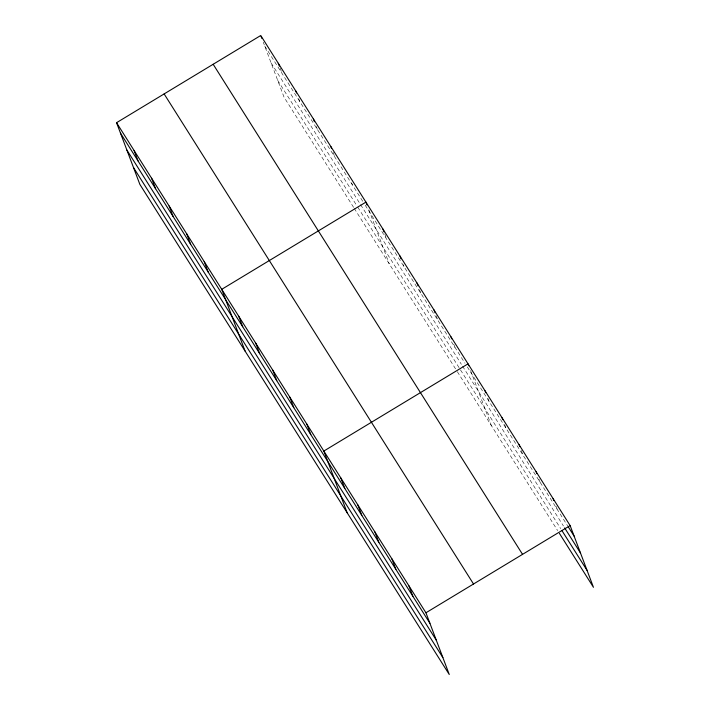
<?xml version="1.0" encoding="UTF-8"?>
<svg xmlns="http://www.w3.org/2000/svg" width="710" height="710" viewBox="0 0 710 710"><rect width="100%" height="100%" fill="white"/><g stroke="black" fill="none" stroke-linecap="round" stroke-linejoin="round"><path stroke-width="0.53" stroke-dasharray="3.55 2.66" d="M264.706 45.99L362.881 201.516M365.224 205.217L464.952 363.192M467.304 366.91L567.636 525.853M271.096 62.897L461.367 364.301M462.538 366.156L563.465 526.03M277.672 80.319L357.157 206.211M357.742 207.142L560.66 528.577M353.607 207.382L284.062 97.226L263.268 42.174M354.192 208.305L455.563 368.88M457.32 371.667L557.661 530.61M555.992 506.257L557.075 509.123M538.979 479.303L540.061 482.17M521.238 450.442L523.048 455.208M504.588 424.438L506.026 428.254M487.93 398.443L489.012 401.301M470.553 370.531L491.355 425.574M453.894 344.527L454.977 347.394M436.162 315.666L437.964 320.441M419.503 289.671L420.95 293.487M403.209 264.626L403.928 266.534M384.749 233.856L386.914 239.572M368.818 209.761L389.257 263.854M351.645 182.94L352.364 184.849M333.034 152.313L334.836 157.079M316.216 126.442L317.299 129.309M298.688 98.672L299.771 101.539M280.077 68.045L282.234 73.76"/><path stroke-width="1.06" d="M116.546 122.697L425.938 612.774L449.261 674.5L139.87 184.414L116.546 122.697L260.739 35.5L570.13 525.586L593.453 587.303L559.418 533.396M425.938 612.774L570.13 525.586M568.222 526.784L574.088 536.077M564.636 527.885L580.478 552.984M561.832 530.432L587.063 570.396M213.16 64.273L522.542 554.359M164.134 93.924L473.517 584.002M120.514 133.187L429.905 623.273M126.904 150.094L436.286 640.18M133.48 167.516L442.871 657.593M553.108 498.624L553.835 500.532M536.094 471.671L536.813 473.579M519.081 444.717L519.8 446.625M502.059 417.764L502.786 419.672M485.045 390.811L485.764 392.719M468.751 365.765L468.032 363.857L323.84 451.054L347.163 512.771M451.01 336.904L451.737 338.812M433.996 309.942L435.079 312.808M416.983 282.988L418.066 285.855M399.961 256.035L401.043 258.901M382.947 229.082L384.03 231.948M367.017 204.986L365.934 202.128L221.742 289.325L245.065 351.042M330.869 146.588L331.588 148.496M313.341 118.81L314.415 121.676M295.804 91.04L296.523 92.948M278.276 63.27L279.358 66.136M261.102 36.45L261.821 38.358M408.916 585.821L412.883 596.32M391.902 558.868L395.869 569.358M374.889 531.914L378.856 542.404M357.867 504.961L361.834 515.451M340.853 478.007L344.82 488.498M306.827 424.092L310.785 434.591M289.804 397.139L293.771 407.638M272.791 370.185L276.758 380.675M255.777 343.232L259.736 353.722M238.755 316.278L242.722 326.769M204.205 261.555L208.172 272.045M186.677 233.776L190.644 244.275M169.149 206.006L173.107 216.506M151.612 178.237L155.579 188.727M134.084 150.467L138.042 160.957"/></g></svg>
